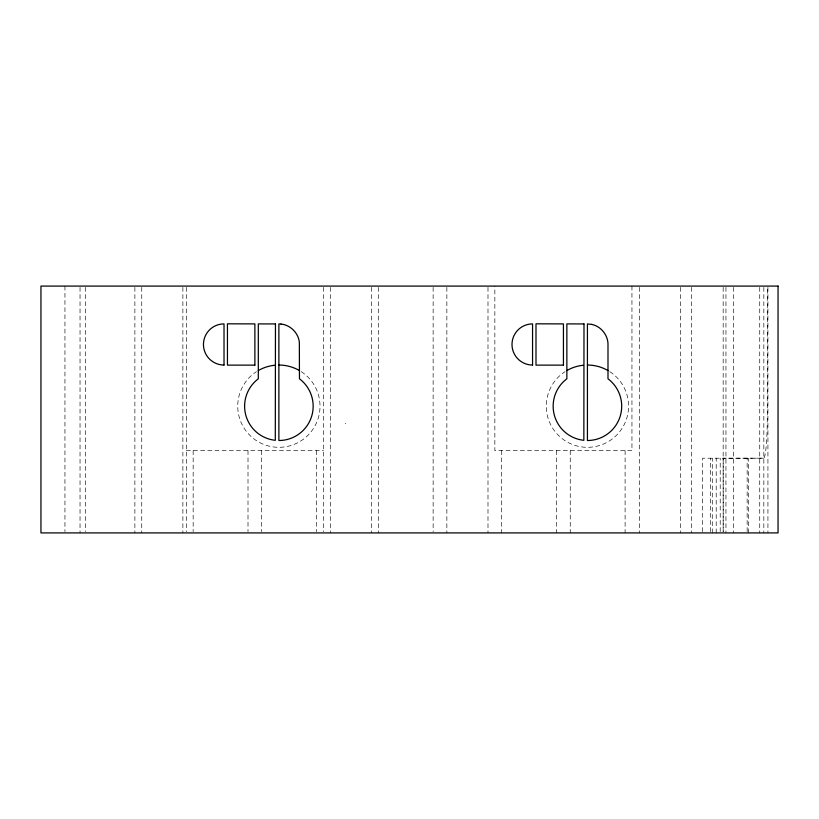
<?xml version="1.0" encoding="UTF-8"?>
<svg xmlns="http://www.w3.org/2000/svg" width="819" height="819" viewBox="0 0 819 819"><rect width="100%" height="100%" fill="white"/><g stroke="black" fill="none" stroke-linecap="round" stroke-linejoin="round"><path stroke-width="0.61" stroke-dasharray="4.09 3.07" d="M702.6 531.654L702.6 458.21L752.456 458.2M710.308 531.654L710.319 458.21M712.274 532.913L712.284 458.21M716.205 532.913L716.205 458.21M720.208 531.654L720.208 458.21M723.167 531.654L723.167 458.21L763.595 458.179A41.452 3.737 90 0 0 765.11 454.617L765.693 450.931A41.114 3.706 90 0 0 767.28 417.025L767.321 287.356M747.143 531.654L747.143 458.21M748.586 532.913L748.586 458.2M763.595 458.179L753.961 458.2M345.178 423.321L345.792 423.321M186.302 450.634L323.403 450.634M767.935 287.367L767.935 532.913M763.84 287.367L763.84 532.913M759.735 287.367L759.735 532.913M733.496 287.367L733.496 532.913M725.951 287.367L725.951 532.913M723.167 287.356L723.167 531.633M691.523 287.367L691.523 532.913M680.661 287.367L680.661 532.913M639.516 287.367L639.516 532.913M631.951 286.087L631.951 450.634L494.85 450.634L494.85 286.087M625.102 450.634L625.102 532.913M570.249 450.634L570.249 532.913M556.551 450.634L556.551 532.913M501.699 450.634L501.699 532.913M487.991 287.367L487.991 532.913M446.857 287.367L446.857 532.913M433.138 287.367L433.138 531.633M378.286 287.367L378.286 532.913M371.437 287.367L371.437 532.913M330.292 287.367L330.292 532.913M323.403 287.356L323.403 531.654M316.554 450.634L316.554 531.654M261.701 450.634L261.701 531.654M248.003 450.634L248.003 531.654M193.151 450.634L193.151 531.654M186.302 287.356L186.302 531.654M182.883 287.367L182.883 532.913M141.738 287.367L141.738 532.913M134.879 287.367L134.879 532.913M85.514 287.367L85.514 531.633M80.037 287.367L80.037 532.913M64.947 286.087L64.947 531.633M301.279 371.672A41.134 41.134 0 0 1 309.92 433.169A41.134 41.134 0 0 1 247.829 433.169A41.134 41.134 0 0 1 256.47 371.672M609.817 371.672A41.134 41.134 0 0 1 618.458 433.169A41.134 41.134 0 0 1 556.367 433.169A41.134 41.134 0 0 1 565.008 371.672"/><path stroke-width="1.23" d="M258.302 370.557A41.134 41.134 0 0 1 274.57 365.264M278.869 365.039A41.134 41.134 0 0 1 299.447 370.557M566.84 370.557A41.134 41.134 0 0 1 583.118 365.264M587.418 365.039A41.134 41.134 0 0 1 607.985 370.557M275.46 323.945L275.297 440.315A34.285 34.285 0 0 1 257.309 379.586L258.313 378.808L258.313 323.904L275.46 323.945M583.998 323.945L583.845 440.315A34.285 34.285 0 0 1 565.847 379.586L566.861 378.808L566.861 323.904L583.998 323.945M778.05 286.087L40.96 286.087L40.95 532.913L778.05 532.913L778.05 286.087M254.883 365.131L227.447 365.131L227.447 323.812L254.883 323.904L254.883 365.131M563.431 365.131L535.995 365.131L535.995 323.812L563.431 323.904L563.431 365.131M281.04 324.058L278.88 323.945L278.88 440.509A34.285 34.285 0 0 0 300.46 379.586L299.457 378.808L299.344 342.362C298.423 332.954 290.428 325.01 281.04 324.058M591.707 324.396L587.428 323.945L587.428 440.509A34.285 34.285 0 0 0 608.998 379.586L607.995 378.808L607.995 345.198C608.374 335.503 601.197 326.361 591.707 324.396M532.565 365.039L532.565 323.904A20.567 20.567 0 0 0 511.998 344.471A20.567 20.567 0 0 0 532.565 365.039M224.017 365.039L224.017 323.904A20.567 20.567 0 0 0 203.45 344.471A20.567 20.567 0 0 0 224.017 365.039"/></g></svg>
